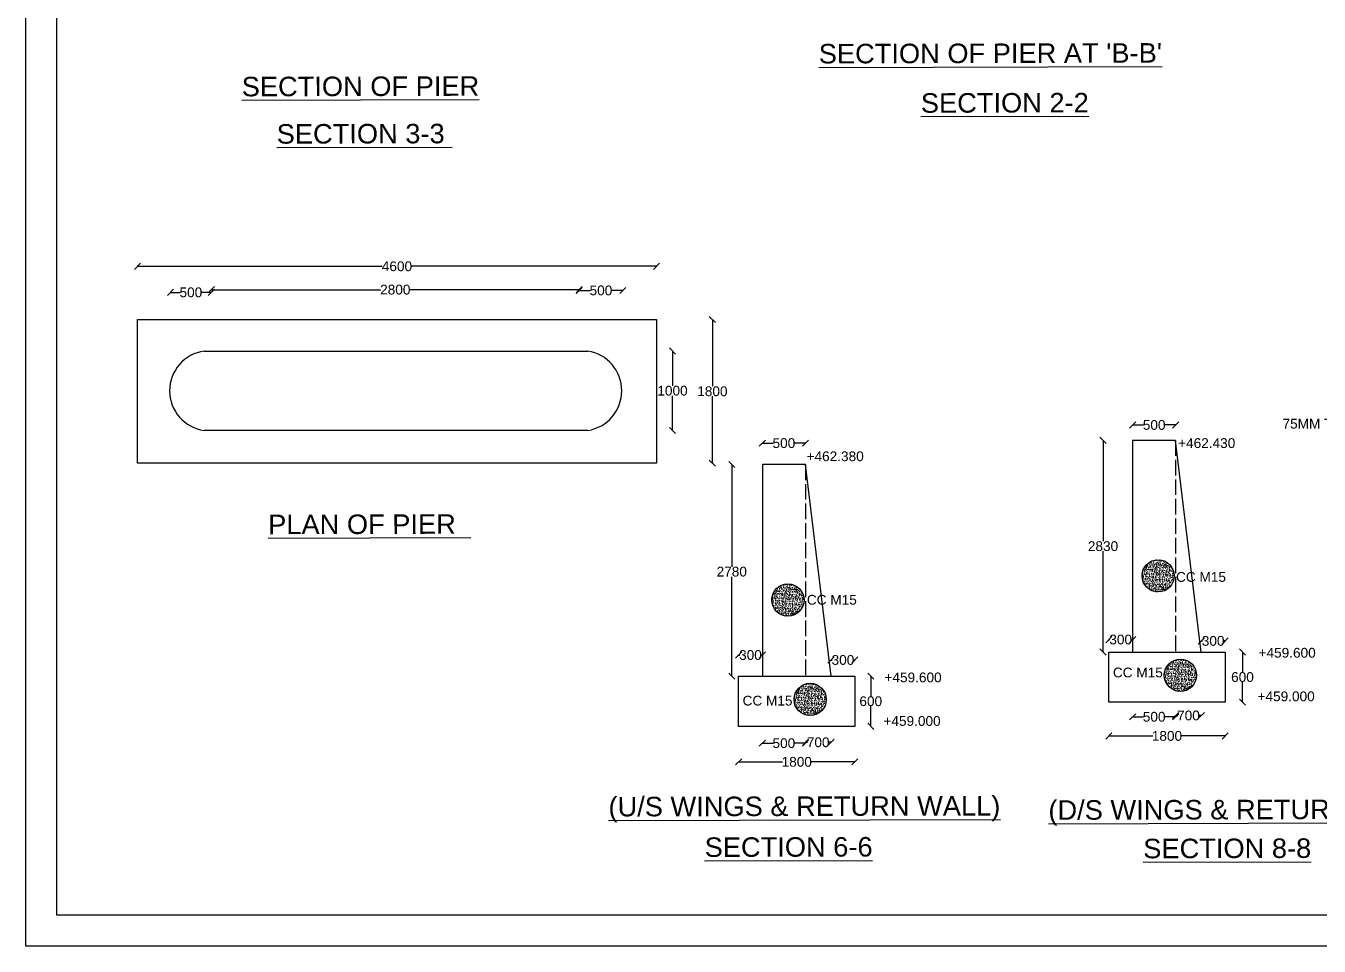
# Model space of a CAD drawing. Header units: millimetres. Extents: x 5124 to 6568637, y 2311 to 91879094.
# Drawn here: x 3482927 to 3502829, y 45931808 to 45945960 of the extents above; entities that cross this region are included whole.
import ezdxf

# ---------------------------------------------------------------- set-up
doc = ezdxf.new("R2010")
doc.units = ezdxf.units.MM
doc.header["$MEASUREMENT"] = 0
doc.linetypes.add('ACAD_ISO02W100', pattern=[15, 12, -3])
for name, color, linetype in [('DIMENSION', 7, 'Continuous'), ('DRAWING', 7, 'Continuous'), ('TEXT', 7, 'Continuous')]:
    doc.layers.add(name, color=color, linetype=linetype)
doc.styles.get("Standard").update_dxf_attribs({"font": 'arial.ttf', "height": 150})
doc.dimstyles.get("Standard").update_dxf_attribs({"dimtxt": 200, "dimasz": 110, "dimexe": 0.18, "dimexo": 0.0625, "dimgap": 0.09, "dimtad": 0, "dimtih": 1, "dimtoh": 1, "dimdec": 0, "dimzin": 0, "dimdsep": 46, "dimtxsty": 'Standard', "dimblk": 'OBLIQUE', "dimcen": 0.09, "dimse1": 1, "dimse2": 1, "dimadec": 0, "dimazin": 0, "dimtfac": 1, "dimtdec": 0, "dimtofl": 0, "dimtmove": 0, "dimatfit": 3, "dimfxl": 1, "dimtolj": 1, "dimtzin": 0, "dimarcsym": 0})

# ---------------------------------------------------------------- blocks, each defined once
blk = doc.blocks.new('_Oblique')
at = {"color": 0, "linetype": 'ByBlock', "lineweight": -2}
blk.add_line((-0.5, -0.5), (0.5, 0.5), dxfattribs=at)
blk = doc.blocks.new('*D125')
at = {"layer": 'Defpoints', "color": 0}
for p in [(3501382, 45936330), (3501382, 45935559), (3501649, 45935559)]:
    blk.add_point(p, dxfattribs=at)
at = {"layer": 'DIMENSION', "color": 0, "lineweight": -2}
for p, q in [((3501649, 45936330), (3501649, 45936021)), ((3501649, 45935559), (3501649, 45935868))]:
    blk.add_line(p, q, dxfattribs=at)
at = {"layer": 'DIMENSION', "color": 0, "lineweight": -2, "xscale": 95, "yscale": 95, "zscale": 95}
for p, rotation in [((3501649, 45936330), 90), ((3501649, 45935559), 270)]:
    blk.add_blockref('_Oblique', p, dxfattribs=dict(at, rotation=rotation))
at = {"layer": 'DIMENSION', "color": 0, "insert": (3501649, 45935945), "char_height": 150, "attachment_point": 5}
blk.add_mtext('\\A1;600', dxfattribs=at)
blk = doc.blocks.new('*D126')
at = {"layer": 'Defpoints', "color": 0}
for p in [(3499958, 45936330), (3500621, 45936330), (3500621, 45935334)]:
    blk.add_point(p, dxfattribs=at)
at = {"layer": 'DIMENSION', "color": 0, "lineweight": -2}
for p, q in [((3499958, 45935334), (3500124, 45935334)), ((3500621, 45935334), (3500455, 45935334))]:
    blk.add_line(p, q, dxfattribs=at)
at = {"layer": 'DIMENSION', "color": 0, "lineweight": -2, "xscale": 95, "yscale": 95, "zscale": 95, "rotation": 180}
blk.add_blockref('_Oblique', (3499958, 45935334), dxfattribs=at)
at = {"layer": 'DIMENSION', "color": 0, "lineweight": -2, "xscale": 95, "yscale": 95, "zscale": 95}
blk.add_blockref('_Oblique', (3500621, 45935334), dxfattribs=at)
at = {"layer": 'DIMENSION', "color": 0, "insert": (3500290, 45935334), "char_height": 150, "attachment_point": 5}
blk.add_mtext('\\A1;500', dxfattribs=at)
blk = doc.blocks.new('*D127')
at = {"layer": 'Defpoints', "color": 0}
for p in [(3500621, 45936330), (3501015, 45936330), (3501015, 45935354)]:
    blk.add_point(p, dxfattribs=at)
at = {"layer": 'DIMENSION', "color": 0, "lineweight": -2}
for p, q in [((3500621, 45935354), (3500653, 45935354)), ((3501015, 45935354), (3500983, 45935354))]:
    blk.add_line(p, q, dxfattribs=at)
at = {"layer": 'DIMENSION', "color": 0, "lineweight": -2, "xscale": 95, "yscale": 95, "zscale": 95, "rotation": 180}
blk.add_blockref('_Oblique', (3500621, 45935354), dxfattribs=at)
at = {"layer": 'DIMENSION', "color": 0, "lineweight": -2, "xscale": 95, "yscale": 95, "zscale": 95}
blk.add_blockref('_Oblique', (3501015, 45935354), dxfattribs=at)
at = {"layer": 'DIMENSION', "color": 0, "insert": (3500818, 45935354), "char_height": 150, "attachment_point": 5}
blk.add_mtext('\\A1;700', dxfattribs=at)
blk = doc.blocks.new('*D128')
at = {"layer": 'Defpoints', "color": 0}
for p in [(3499592, 45935559), (3501382, 45935559), (3501382, 45935040)]:
    blk.add_point(p, dxfattribs=at)
at = {"layer": 'DIMENSION', "color": 0, "lineweight": -2}
for p, q in [((3499592, 45935040), (3500271, 45935040)), ((3501382, 45935040), (3500704, 45935040))]:
    blk.add_line(p, q, dxfattribs=at)
at = {"layer": 'DIMENSION', "color": 0, "lineweight": -2, "xscale": 95, "yscale": 95, "zscale": 95, "rotation": 180}
blk.add_blockref('_Oblique', (3499592, 45935040), dxfattribs=at)
at = {"layer": 'DIMENSION', "color": 0, "lineweight": -2, "xscale": 95, "yscale": 95, "zscale": 95}
blk.add_blockref('_Oblique', (3501382, 45935040), dxfattribs=at)
at = {"layer": 'DIMENSION', "color": 0, "insert": (3500487, 45935040), "char_height": 150, "attachment_point": 5}
blk.add_mtext('\\A1;1800', dxfattribs=at)
blk = doc.blocks.new('*D129')
at = {"layer": 'Defpoints', "color": 0}
for p in [(3501015, 45936501), (3501015, 45936330), (3501382, 45936330)]:
    blk.add_point(p, dxfattribs=at)
at = {"layer": 'DIMENSION', "color": 0, "lineweight": -2}
for p, q in [((3501015, 45936501), (3501033, 45936501)), ((3501382, 45936501), (3501364, 45936501))]:
    blk.add_line(p, q, dxfattribs=at)
at = {"layer": 'DIMENSION', "color": 0, "lineweight": -2, "xscale": 95, "yscale": 95, "zscale": 95, "rotation": 180}
blk.add_blockref('_Oblique', (3501015, 45936501), dxfattribs=at)
at = {"layer": 'DIMENSION', "color": 0, "lineweight": -2, "xscale": 95, "yscale": 95, "zscale": 95}
blk.add_blockref('_Oblique', (3501382, 45936501), dxfattribs=at)
at = {"layer": 'DIMENSION', "color": 0, "insert": (3501198, 45936501), "char_height": 150, "attachment_point": 5}
blk.add_mtext('\\A1;300', dxfattribs=at)
blk = doc.blocks.new('*D130')
at = {"layer": 'Defpoints', "color": 0}
for p in [(3499592, 45936522), (3499592, 45936330), (3499958, 45936330)]:
    blk.add_point(p, dxfattribs=at)
at = {"layer": 'DIMENSION', "color": 0, "lineweight": -2}
for p, q in [((3499592, 45936522), (3499610, 45936522)), ((3499958, 45936522), (3499941, 45936522))]:
    blk.add_line(p, q, dxfattribs=at)
at = {"layer": 'DIMENSION', "color": 0, "lineweight": -2, "xscale": 95, "yscale": 95, "zscale": 95, "rotation": 180}
blk.add_blockref('_Oblique', (3499592, 45936522), dxfattribs=at)
at = {"layer": 'DIMENSION', "color": 0, "lineweight": -2, "xscale": 95, "yscale": 95, "zscale": 95}
blk.add_blockref('_Oblique', (3499958, 45936522), dxfattribs=at)
at = {"layer": 'DIMENSION', "color": 0, "insert": (3499775, 45936522), "char_height": 150, "attachment_point": 5}
blk.add_mtext('\\A1;300', dxfattribs=at)
blk = doc.blocks.new('*D131')
at = {"layer": 'Defpoints', "color": 0}
for p in [(3500621, 45939822), (3499958, 45939586), (3500621, 45939586)]:
    blk.add_point(p, dxfattribs=at)
at = {"layer": 'DIMENSION', "color": 0, "lineweight": -2}
for p, q in [((3499958, 45939822), (3500124, 45939822)), ((3500621, 45939822), (3500455, 45939822))]:
    blk.add_line(p, q, dxfattribs=at)
at = {"layer": 'DIMENSION', "color": 0, "lineweight": -2, "xscale": 95, "yscale": 95, "zscale": 95, "rotation": 180}
blk.add_blockref('_Oblique', (3499958, 45939822), dxfattribs=at)
at = {"layer": 'DIMENSION', "color": 0, "lineweight": -2, "xscale": 95, "yscale": 95, "zscale": 95}
blk.add_blockref('_Oblique', (3500621, 45939822), dxfattribs=at)
at = {"layer": 'DIMENSION', "color": 0, "insert": (3500290, 45939822), "char_height": 150, "attachment_point": 5}
blk.add_mtext('\\A1;500', dxfattribs=at)
blk = doc.blocks.new('*D132')
at = {"layer": 'Defpoints', "color": 0}
for p in [(3499958, 45939586), (3499503, 45936330), (3499958, 45936330)]:
    blk.add_point(p, dxfattribs=at)
at = {"layer": 'DIMENSION', "color": 0, "lineweight": -2}
for p, q in [((3499503, 45939586), (3499503, 45938035)), ((3499503, 45936330), (3499503, 45937881))]:
    blk.add_line(p, q, dxfattribs=at)
at = {"layer": 'DIMENSION', "color": 0, "lineweight": -2, "xscale": 95, "yscale": 95, "zscale": 95}
for p, rotation in [((3499503, 45939586), 90), ((3499503, 45936330), 270)]:
    blk.add_blockref('_Oblique', p, dxfattribs=dict(at, rotation=rotation))
at = {"layer": 'DIMENSION', "color": 0, "insert": (3499503, 45937958), "char_height": 150, "attachment_point": 5}
blk.add_mtext('\\A1;2830', dxfattribs=at)
blk = doc.blocks.new('*D133')
at = {"layer": 'Defpoints', "color": 0}
for p in [(3495685, 45935959), (3495685, 45935188), (3495929, 45935188)]:
    blk.add_point(p, dxfattribs=at)
at = {"layer": 'DIMENSION', "color": 0, "lineweight": -2}
for p, q in [((3495929, 45935959), (3495929, 45935650)), ((3495929, 45935188), (3495929, 45935496))]:
    blk.add_line(p, q, dxfattribs=at)
at = {"layer": 'DIMENSION', "color": 0, "lineweight": -2, "xscale": 95, "yscale": 95, "zscale": 95}
for p, rotation in [((3495929, 45935959), 90), ((3495929, 45935188), 270)]:
    blk.add_blockref('_Oblique', p, dxfattribs=dict(at, rotation=rotation))
at = {"layer": 'DIMENSION', "color": 0, "insert": (3495929, 45935573), "char_height": 150, "attachment_point": 5}
blk.add_mtext('\\A1;600', dxfattribs=at)
blk = doc.blocks.new('*D134')
at = {"layer": 'Defpoints', "color": 0}
for p in [(3494261, 45935959), (3494924, 45935959), (3494924, 45934928)]:
    blk.add_point(p, dxfattribs=at)
at = {"layer": 'DIMENSION', "color": 0, "lineweight": -2}
for p, q in [((3494261, 45934928), (3494427, 45934928)), ((3494924, 45934928), (3494758, 45934928))]:
    blk.add_line(p, q, dxfattribs=at)
at = {"layer": 'DIMENSION', "color": 0, "lineweight": -2, "xscale": 95, "yscale": 95, "zscale": 95, "rotation": 180}
blk.add_blockref('_Oblique', (3494261, 45934928), dxfattribs=at)
at = {"layer": 'DIMENSION', "color": 0, "lineweight": -2, "xscale": 95, "yscale": 95, "zscale": 95}
blk.add_blockref('_Oblique', (3494924, 45934928), dxfattribs=at)
at = {"layer": 'DIMENSION', "color": 0, "insert": (3494592, 45934928), "char_height": 150, "attachment_point": 5}
blk.add_mtext('\\A1;500', dxfattribs=at)
blk = doc.blocks.new('*D135')
at = {"layer": 'Defpoints', "color": 0}
for p in [(3494924, 45936036), (3495317, 45935959), (3495317, 45934942)]:
    blk.add_point(p, dxfattribs=at)
at = {"layer": 'DIMENSION', "color": 0, "lineweight": -2}
for p, q in [((3494924, 45934942), (3494956, 45934942)), ((3495317, 45934942), (3495285, 45934942))]:
    blk.add_line(p, q, dxfattribs=at)
at = {"layer": 'DIMENSION', "color": 0, "lineweight": -2, "xscale": 95, "yscale": 95, "zscale": 95, "rotation": 180}
blk.add_blockref('_Oblique', (3494924, 45934942), dxfattribs=at)
at = {"layer": 'DIMENSION', "color": 0, "lineweight": -2, "xscale": 95, "yscale": 95, "zscale": 95}
blk.add_blockref('_Oblique', (3495317, 45934942), dxfattribs=at)
at = {"layer": 'DIMENSION', "color": 0, "insert": (3495120, 45934942), "char_height": 150, "attachment_point": 5}
blk.add_mtext('\\A1;700', dxfattribs=at)
blk = doc.blocks.new('*D136')
at = {"layer": 'Defpoints', "color": 0}
for p in [(3495317, 45936208), (3495317, 45935959), (3495685, 45935959)]:
    blk.add_point(p, dxfattribs=at)
at = {"layer": 'DIMENSION', "color": 0, "lineweight": -2}
for p, q in [((3495317, 45936208), (3495336, 45936208)), ((3495685, 45936208), (3495667, 45936208))]:
    blk.add_line(p, q, dxfattribs=at)
at = {"layer": 'DIMENSION', "color": 0, "lineweight": -2, "xscale": 95, "yscale": 95, "zscale": 95, "rotation": 180}
blk.add_blockref('_Oblique', (3495317, 45936208), dxfattribs=at)
at = {"layer": 'DIMENSION', "color": 0, "lineweight": -2, "xscale": 95, "yscale": 95, "zscale": 95}
blk.add_blockref('_Oblique', (3495685, 45936208), dxfattribs=at)
at = {"layer": 'DIMENSION', "color": 0, "insert": (3495501, 45936208), "char_height": 150, "attachment_point": 5}
blk.add_mtext('\\A1;300', dxfattribs=at)
blk = doc.blocks.new('*D137')
at = {"layer": 'Defpoints', "color": 0}
for p in [(3493895, 45936284), (3493895, 45935959), (3494261, 45935959)]:
    blk.add_point(p, dxfattribs=at)
at = {"layer": 'DIMENSION', "color": 0, "lineweight": -2}
for p, q in [((3493895, 45936284), (3493912, 45936284)), ((3494261, 45936284), (3494243, 45936284))]:
    blk.add_line(p, q, dxfattribs=at)
at = {"layer": 'DIMENSION', "color": 0, "lineweight": -2, "xscale": 95, "yscale": 95, "zscale": 95, "rotation": 180}
blk.add_blockref('_Oblique', (3493895, 45936284), dxfattribs=at)
at = {"layer": 'DIMENSION', "color": 0, "lineweight": -2, "xscale": 95, "yscale": 95, "zscale": 95}
blk.add_blockref('_Oblique', (3494261, 45936284), dxfattribs=at)
at = {"layer": 'DIMENSION', "color": 0, "insert": (3494078, 45936284), "char_height": 150, "attachment_point": 5}
blk.add_mtext('\\A1;300', dxfattribs=at)
blk = doc.blocks.new('*D138')
at = {"layer": 'Defpoints', "color": 0}
for p in [(3493895, 45935188), (3495685, 45935188), (3495685, 45934641)]:
    blk.add_point(p, dxfattribs=at)
at = {"layer": 'DIMENSION', "color": 0, "lineweight": -2}
for p, q in [((3493895, 45934641), (3494573, 45934641)), ((3495685, 45934641), (3495007, 45934641))]:
    blk.add_line(p, q, dxfattribs=at)
at = {"layer": 'DIMENSION', "color": 0, "lineweight": -2, "xscale": 95, "yscale": 95, "zscale": 95, "rotation": 180}
blk.add_blockref('_Oblique', (3493895, 45934641), dxfattribs=at)
at = {"layer": 'DIMENSION', "color": 0, "lineweight": -2, "xscale": 95, "yscale": 95, "zscale": 95}
blk.add_blockref('_Oblique', (3495685, 45934641), dxfattribs=at)
at = {"layer": 'DIMENSION', "color": 0, "insert": (3494790, 45934641), "char_height": 150, "attachment_point": 5}
blk.add_mtext('\\A1;1800', dxfattribs=at)
blk = doc.blocks.new('*D139')
at = {"layer": 'Defpoints', "color": 0}
for p in [(3493790, 45939214), (3494261, 45939214), (3493895, 45935959)]:
    blk.add_point(p, dxfattribs=at)
at = {"layer": 'DIMENSION', "color": 0, "lineweight": -2}
for p, q in [((3493790, 45939214), (3493790, 45937642)), ((3493790, 45935959), (3493790, 45937489))]:
    blk.add_line(p, q, dxfattribs=at)
at = {"layer": 'DIMENSION', "color": 0, "lineweight": -2, "xscale": 95, "yscale": 95, "zscale": 95}
for p, rotation in [((3493790, 45939214), 90), ((3493790, 45935959), 270)]:
    blk.add_blockref('_Oblique', p, dxfattribs=dict(at, rotation=rotation))
at = {"layer": 'DIMENSION', "color": 0, "insert": (3493790, 45937566), "char_height": 150, "attachment_point": 5}
blk.add_mtext('\\A1;2780', dxfattribs=at)
blk = doc.blocks.new('*D140')
at = {"layer": 'Defpoints', "color": 0}
for p in [(3494261, 45939543), (3494261, 45939214), (3494924, 45939214)]:
    blk.add_point(p, dxfattribs=at)
at = {"layer": 'DIMENSION', "color": 0, "lineweight": -2}
for p, q in [((3494261, 45939543), (3494427, 45939543)), ((3494924, 45939543), (3494758, 45939543))]:
    blk.add_line(p, q, dxfattribs=at)
at = {"layer": 'DIMENSION', "color": 0, "lineweight": -2, "xscale": 95, "yscale": 95, "zscale": 95, "rotation": 180}
blk.add_blockref('_Oblique', (3494261, 45939543), dxfattribs=at)
at = {"layer": 'DIMENSION', "color": 0, "lineweight": -2, "xscale": 95, "yscale": 95, "zscale": 95}
blk.add_blockref('_Oblique', (3494924, 45939543), dxfattribs=at)
at = {"layer": 'DIMENSION', "color": 0, "insert": (3494592, 45939543), "char_height": 150, "attachment_point": 5}
blk.add_mtext('\\A1;500', dxfattribs=at)
blk = doc.blocks.new('*D141')
at = {"layer": 'Defpoints', "color": 0}
for p in [(3491576, 45940959), (3491576, 45939738), (3492878, 45939738)]:
    blk.add_point(p, dxfattribs=at)
at = {"layer": 'DIMENSION', "color": 0, "lineweight": -2}
for p, q in [((3492878, 45940959), (3492878, 45940425)), ((3492878, 45939738), (3492878, 45940272))]:
    blk.add_line(p, q, dxfattribs=at)
at = {"layer": 'DIMENSION', "color": 0, "lineweight": -2, "xscale": 95, "yscale": 95, "zscale": 95}
for p, rotation in [((3492878, 45940959), 90), ((3492878, 45939738), 270)]:
    blk.add_blockref('_Oblique', p, dxfattribs=dict(at, rotation=rotation))
at = {"layer": 'DIMENSION', "color": 0, "insert": (3492878, 45940349), "char_height": 150, "attachment_point": 5}
blk.add_mtext('\\A1;1000', dxfattribs=at)
blk = doc.blocks.new('*D142')
at = {"layer": 'Defpoints', "color": 0}
for p in [(3492631, 45941445), (3492631, 45939234), (3493492, 45939234)]:
    blk.add_point(p, dxfattribs=at)
at = {"layer": 'DIMENSION', "color": 0, "lineweight": -2}
for p, q in [((3493492, 45941445), (3493492, 45940417)), ((3493492, 45939234), (3493492, 45940263))]:
    blk.add_line(p, q, dxfattribs=at)
at = {"layer": 'DIMENSION', "color": 0, "lineweight": -2, "xscale": 95, "yscale": 95, "zscale": 95}
for p, rotation in [((3493492, 45941445), 90), ((3493492, 45939234), 270)]:
    blk.add_blockref('_Oblique', p, dxfattribs=dict(at, rotation=rotation))
at = {"layer": 'DIMENSION', "color": 0, "insert": (3493492, 45940340), "char_height": 150, "attachment_point": 5}
blk.add_mtext('\\A1;1800', dxfattribs=at)
blk = doc.blocks.new('*D143')
at = {"layer": 'Defpoints', "color": 0}
for p in [(3485782, 45941861), (3485153, 45941445), (3485782, 45941445)]:
    blk.add_point(p, dxfattribs=at)
at = {"layer": 'DIMENSION', "color": 0, "lineweight": -2}
for p, q in [((3485153, 45941861), (3485302, 45941861)), ((3485782, 45941861), (3485633, 45941861))]:
    blk.add_line(p, q, dxfattribs=at)
at = {"layer": 'DIMENSION', "color": 0, "lineweight": -2, "xscale": 95, "yscale": 95, "zscale": 95, "rotation": 180}
blk.add_blockref('_Oblique', (3485153, 45941861), dxfattribs=at)
at = {"layer": 'DIMENSION', "color": 0, "lineweight": -2, "xscale": 95, "yscale": 95, "zscale": 95}
blk.add_blockref('_Oblique', (3485782, 45941861), dxfattribs=at)
at = {"layer": 'DIMENSION', "color": 0, "insert": (3485467, 45941861), "char_height": 150, "attachment_point": 5}
blk.add_mtext('\\A1;500', dxfattribs=at)
blk = doc.blocks.new('*D144')
at = {"layer": 'Defpoints', "color": 0}
for p in [(3491442, 45941903), (3485782, 45941861), (3491442, 45941861)]:
    blk.add_point(p, dxfattribs=at)
at = {"layer": 'DIMENSION', "color": 0, "lineweight": -2}
for p, q in [((3485782, 45941903), (3488387, 45941903)), ((3491442, 45941903), (3488837, 45941903))]:
    blk.add_line(p, q, dxfattribs=at)
at = {"layer": 'DIMENSION', "color": 0, "lineweight": -2, "xscale": 95, "yscale": 95, "zscale": 95, "rotation": 180}
blk.add_blockref('_Oblique', (3485782, 45941903), dxfattribs=at)
at = {"layer": 'DIMENSION', "color": 0, "lineweight": -2, "xscale": 95, "yscale": 95, "zscale": 95}
blk.add_blockref('_Oblique', (3491442, 45941903), dxfattribs=at)
at = {"layer": 'DIMENSION', "color": 0, "insert": (3488612, 45941903), "char_height": 150, "attachment_point": 5}
blk.add_mtext('\\A1;2800', dxfattribs=at)
blk = doc.blocks.new('*D145')
at = {"layer": 'Defpoints', "color": 0}
for p in [(3491442, 45941903), (3492113, 45941908), (3492113, 45941891)]:
    blk.add_point(p, dxfattribs=at)
at = {"layer": 'DIMENSION', "color": 0, "lineweight": -2}
for p, q in [((3491442, 45941891), (3491612, 45941891)), ((3492113, 45941891), (3491943, 45941891))]:
    blk.add_line(p, q, dxfattribs=at)
at = {"layer": 'DIMENSION', "color": 0, "lineweight": -2, "xscale": 95, "yscale": 95, "zscale": 95, "rotation": 180}
blk.add_blockref('_Oblique', (3491442, 45941891), dxfattribs=at)
at = {"layer": 'DIMENSION', "color": 0, "lineweight": -2, "xscale": 95, "yscale": 95, "zscale": 95}
blk.add_blockref('_Oblique', (3492113, 45941891), dxfattribs=at)
at = {"layer": 'DIMENSION', "color": 0, "insert": (3491777, 45941891), "char_height": 150, "attachment_point": 5}
blk.add_mtext('\\A1;500', dxfattribs=at)
blk = doc.blocks.new('*D146')
at = {"layer": 'Defpoints', "color": 0}
for p in [(3484645, 45942262), (3484645, 45941445), (3492631, 45941445)]:
    blk.add_point(p, dxfattribs=at)
at = {"layer": 'DIMENSION', "color": 0, "lineweight": -2}
for p, q in [((3484645, 45942262), (3488411, 45942262)), ((3492631, 45942262), (3488864, 45942262))]:
    blk.add_line(p, q, dxfattribs=at)
at = {"layer": 'DIMENSION', "color": 0, "lineweight": -2, "xscale": 95, "yscale": 95, "zscale": 95, "rotation": 180}
blk.add_blockref('_Oblique', (3484645, 45942262), dxfattribs=at)
at = {"layer": 'DIMENSION', "color": 0, "lineweight": -2, "xscale": 95, "yscale": 95, "zscale": 95}
blk.add_blockref('_Oblique', (3492631, 45942262), dxfattribs=at)
at = {"layer": 'DIMENSION', "color": 0, "insert": (3488638, 45942262), "char_height": 150, "attachment_point": 5}
blk.add_mtext('\\A1;4600', dxfattribs=at)

msp = doc.modelspace()

# ---------------------------------------------------------------- hatches: boundary and pattern name
at = {"layer": 'DRAWING'}
h = msp.add_hatch(dxfattribs=at)
h.set_pattern_fill('AR-CONC,_O', color=256, scale=10)
h.set_pattern_definition([(50, (65586.603, -23210.07), (71.72601826, -6.2752135), [7.5, -82.5]), (355, (65586.6, -23210.07), (-13.87513336, 75.21921337), [6, -66]), (100.4514, (65592.58, -23210.59), (57.85093817, 68.94395421), [6.374019, -70.1142112]), (46.1842, (65586.6, -23190.07), (106.72410486, -16.55190143), [11.25, -123.75]), (96.6356, (65595.5, -23191.45), (93.46627055, 97.4117871), [9.5610288, -105.1713]), (351.1842, (65586.6, -23190.07), (93.46619451, 97.4118601), [9, -99]), (21, (65596.603, -23195.07), (59.69070521, -40.26188907), [7.5, -82.5]), (326, (65596.6, -23195.07), (24.33153319, 72.5150045), [6, -66]), (71.4514, (65601.58, -23198.424), (84.02226286, 32.25304967), [6.374019, -70.1142112]), (37.5, (65586.603, -23210.07), (1.215985532, 33.289385383), [0, -65.2, 0, -67, 0, -66.25]), (7.5, (65586.603, -23210.07), (26.306953744, 39.441171188), [0, -38.2, 0, -63.7, 0, -25.25]), (327.5, (65564.303, -23210.07), (53.382243617, -2.255487173), [0, -25, 0, -78, 0, -103.5]), (317.5, (65554.303, -23210.07), (58.318616934, 10.010498233), [0, -32.5, 0, -51.8, 0, -73.5])])
h.paths.add_polyline_path([(3500103.2, 45937502.6, 1), (3500599.2, 45937502.6, 1)])
h = msp.add_hatch(dxfattribs=at)
h.set_pattern_fill('AR-CONC,_O', color=256, scale=10)
h.set_pattern_definition([(50, (59889.316, -23581.653), (71.72601826, -6.2752135), [7.5, -82.5]), (355, (59889.316, -23581.65), (-13.87513336, 75.21921337), [6, -66]), (100.4514, (59895.29, -23582.176), (57.85093817, 68.94395421), [6.374019, -70.1142112]), (46.1842, (59889.32, -23561.65), (106.72410486, -16.55190143), [11.25, -123.75]), (96.6356, (59898.21, -23563.03), (93.46627055, 97.4117871), [9.5610288, -105.1713]), (351.1842, (59889.32, -23561.65), (93.46619451, 97.4118601), [9, -99]), (21, (59899.316, -23566.653), (59.69070521, -40.26188907), [7.5, -82.5]), (326, (59899.316, -23566.65), (24.33153319, 72.5150045), [6, -66]), (71.4514, (59904.29, -23570.01), (84.02226286, 32.25304967), [6.374019, -70.1142112]), (37.5, (59889.316, -23581.653), (1.215985532, 33.289385383), [0, -65.2, 0, -67, 0, -66.25]), (7.5, (59889.316, -23581.653), (26.306953744, 39.441171188), [0, -38.2, 0, -63.7, 0, -25.25]), (327.5, (59867.016, -23581.653), (53.382243617, -2.255487173), [0, -25, 0, -78, 0, -103.5]), (317.5, (59857.016, -23581.653), (58.318616934, 10.010498233), [0, -32.5, 0, -51.8, 0, -73.5])])
h.paths.add_polyline_path([(3494405.9, 45937131, 1), (3494901.9, 45937131, 1)])
h = msp.add_hatch(dxfattribs=at)
h.set_pattern_fill('AR-CONC,_O', color=256, scale=10)
h.set_pattern_definition([(50, (65929.3, -24739.47), (71.72601826, -6.2752135), [7.5, -82.5]), (355, (65929.3, -24739.47), (-13.87513336, 75.21921337), [6, -66]), (100.4514, (65935.28, -24739.996), (57.85093817, 68.94395421), [6.374019, -70.1142112]), (46.1842, (65929.3, -24719.47), (106.72410486, -16.55190143), [11.25, -123.75]), (96.6356, (65938.19, -24720.85), (93.46627055, 97.4117871), [9.5610288, -105.1713]), (351.1842, (65929.3, -24719.47), (93.46619451, 97.4118601), [9, -99]), (21, (65939.3, -24724.47), (59.69070521, -40.26188907), [7.5, -82.5]), (326, (65939.3, -24724.47), (24.33153319, 72.5150045), [6, -66]), (71.4514, (65944.274, -24727.83), (84.02226286, 32.25304967), [6.374019, -70.1142112]), (37.5, (65929.3, -24739.473), (1.215985532, 33.289385383), [0, -65.2, 0, -67, 0, -66.25]), (7.5, (65929.3, -24739.473), (26.306953744, 39.441171188), [0, -38.2, 0, -63.7, 0, -25.25]), (327.5, (65907, -24739.473), (53.382243617, -2.255487173), [0, -25, 0, -78, 0, -103.5]), (317.5, (65897, -24739.473), (58.318616934, 10.010498233), [0, -32.5, 0, -51.8, 0, -73.5])])
h.paths.add_polyline_path([(3500445.9, 45935973.2, 1), (3500941.9, 45935973.2, 1)])
h = msp.add_hatch(dxfattribs=at)
h.set_pattern_fill('AR-CONC,_O', color=256, scale=10)
h.set_pattern_definition([(50, (60232.01, -25111.06), (71.72601826, -6.2752135), [7.5, -82.5]), (355, (60232.01, -25111.06), (-13.87513336, 75.21921337), [6, -66]), (100.4514, (60237.99, -25111.58), (57.85093817, 68.94395421), [6.374019, -70.1142112]), (46.1842, (60232.01, -25091.06), (106.72410486, -16.55190143), [11.25, -123.75]), (96.6356, (60240.91, -25092.44), (93.46627055, 97.4117871), [9.5610288, -105.1713]), (351.1842, (60232.01, -25091.06), (93.46619451, 97.4118601), [9, -99]), (21, (60242.01, -25096.06), (59.69070521, -40.26188907), [7.5, -82.5]), (326, (60242.01, -25096.06), (24.33153319, 72.5150045), [6, -66]), (71.4514, (60246.99, -25099.41), (84.02226286, 32.25304967), [6.374019, -70.1142112]), (37.5, (60232.012, -25111.057), (1.215985532, 33.289385383), [0, -65.2, 0, -67, 0, -66.25]), (7.5, (60232.012, -25111.057), (26.306953744, 39.441171188), [0, -38.2, 0, -63.7, 0, -25.25]), (327.5, (60209.712, -25111.057), (53.382243617, -2.255487173), [0, -25, 0, -78, 0, -103.5]), (317.5, (60199.712, -25111.057), (58.318616934, 10.010498233), [0, -32.5, 0, -51.8, 0, -73.5])])
h.paths.add_polyline_path([(3494748.6, 45935601.6, 1), (3495244.6, 45935601.6, 1)])

# ---------------------------------------------------------------- linework, layer by layer
for points in [[(3482927.4, 45964314.6), (3529783.3, 45964314.6), (3529783.3, 45931808.1), (3482927.4, 45931808.1)], [(3483405.6, 45963836.4), (3529305.1, 45963836.4), (3529305.1, 45932286.3), (3483405.6, 45932286.3)], [(3484644.5, 45941445.2), (3492630.8, 45941445.2), (3492630.8, 45939234.4), (3484644.5, 45939234.4)], [(3499958.1, 45936330.2), (3501014.6, 45936330.2), (3500620.9, 45939585.8), (3499958.1, 45939585.8)], [(3494260.8, 45935958.7), (3495317.3, 45935958.7), (3494923.6, 45939214.2), (3494260.8, 45939214.2)], [(3499592.4, 45936330.2), (3501382.1, 45936330.2), (3501382.1, 45935559.2), (3499592.4, 45935559.2)], [(3493895.1, 45935958.7), (3495684.8, 45935958.7), (3495684.8, 45935187.6), (3493895.1, 45935187.6)]]:
    msp.add_lwpolyline(points, close=True, dxfattribs=at)
for points in [[(3485673, 45940959.3), (3491575.6, 45940959.3)], [(3491575.6, 45939738), (3485673, 45939738)]]:
    msp.add_lwpolyline(points, dxfattribs=at)
at = {"layer": 'DRAWING', "linetype": 'ACAD_ISO02W100', "ltscale": 20}
for points in [[(3500620.9, 45939585.8), (3500620.9, 45936330.2)], [(3494923.6, 45939214.2), (3494923.6, 45935958.7)]]:
    msp.add_lwpolyline(points, dxfattribs=at)
at = {"layer": 'DRAWING'}
for centre in [(3500351.2, 45937502.6), (3494653.9, 45937131), (3500693.9, 45935973.2), (3494996.6, 45935601.6)]:
    msp.add_circle(centre, 248, dxfattribs=at)
for centre, radius, start, end in [((3485755.7, 45940348.7), 616.2, 97.70557, 262.29443), ((3491479, 45940348.7), 618.2, 278.98975, 81.01025)]:
    msp.add_arc(centre, radius, start, end, dxfattribs=at)

# ---------------------------------------------------------------- texts
at = {"layer": 'TEXT'}
for s, p in [("%%USECTION OF PIER AT 'B-B'", (3495129, 45945381.8)), ('%%USECTION OF PIER', (3486249.1, 45944875.9)), ('%%USECTION 2-2', (3496700.1, 45944623.8)), ('%%USECTION 3-3 ', (3486787.4, 45944148.1)), ('%%UPLAN OF PIER  ', (3486656.6, 45938142.3)), ('%%U(U/S WINGS & RETURN WALL)', (3491893.1, 45933802.2)), ('%%U(D/S WINGS & RETURN WALL)', (3498663, 45933750.5)), ('%%USECTION 6-6', (3493372.9, 45933179.4)), ('%%USECTION 8-8', (3500122.5, 45933158.3))]:
    msp.add_text(s, height=300, rotation=0.1412, dxfattribs=at).set_placement(p)
for s, p in [('75MM THK W.C IN M25', (3502265.4, 45939766.9)), ('+462.430', (3500658.9, 45939468.8)), ('+462.380', (3494941.2, 45939265.9)), ('CC M15', (3500626.9, 45937410.1)), ('CC M15', (3494946.3, 45937059.1)), ('+459.600', (3501896.5, 45936244.2)), ('+459.600', (3496140.1, 45935865.2)), ('CC M15', (3499655.2, 45935941.1)), ('+459.000', (3501881.1, 45935574.4)), ('CC M15', (3493956.7, 45935507.9)), ('+459.000', (3496124.6, 45935195.4))]:
    msp.add_text(s, height=150, dxfattribs=at).set_placement(p)

# ---------------------------------------------------------------- dimensions: what is measured, and where the dimension line sits
at = {"layer": 'DIMENSION'}
for base, p1, p2, text, picture, middle in [((3484644.5, 45942261.9), (3492630.8, 45941445.2), (3484644.5, 45941445.2), '4600', '*D146', (3488637.7, 45942261.9)), ((3485782.4, 45941861.4), (3485152.5, 45941445.2), (3485782.4, 45941445.2), '500', '*D143', (3485467.5, 45941861.4)), ((3491441.9, 45941902.6), (3485782.4, 45941861.4), (3491441.9, 45941861.4), '2800', '*D144', (3488612.2, 45941902.6)), ((3492113, 45941890.8), (3491441.9, 45941902.6), (3492113, 45941908.4), '500', '*D145', (3491777.4, 45941890.8)), ((3500620.9, 45939821.5), (3499958.1, 45939585.8), (3500620.9, 45939585.8), '500', '*D131', (3500289.5, 45939821.5)), ((3494260.8, 45939543.2), (3494923.6, 45939214.2), (3494260.8, 45939214.2), '500', '*D140', (3494592.2, 45939543.2)), ((3499592.4, 45936522.2), (3499958.1, 45936330.2), (3499592.4, 45936330.2), '300', '*D130', (3499775.3, 45936522.2)), ((3501014.6, 45936501.1), (3501382.1, 45936330.2), (3501014.6, 45936330.2), '300', '*D129', (3501198.4, 45936501.1)), ((3493895.1, 45936283.7), (3494260.8, 45935958.7), (3493895.1, 45935958.7), '300', '*D137', (3494078, 45936283.7)), ((3500620.9, 45935334.4), (3499958.1, 45936330.2), (3500620.9, 45936330.2), '500', '*D126', (3500289.5, 45935334.4)), ((3501014.6, 45935353.7), (3500620.9, 45936330.2), (3501014.6, 45936330.2), '700', '*D127', (3500817.8, 45935353.7)), ((3495317.3, 45936208), (3495684.8, 45935958.7), (3495317.3, 45935958.7), '300', '*D136', (3495501.1, 45936208)), ((3494923.6, 45934928.1), (3494260.8, 45935958.7), (3494923.6, 45935958.7), '500', '*D134', (3494592.2, 45934928.1)), ((3495317.3, 45934941.8), (3494923.6, 45936035.9), (3495317.3, 45935958.7), '700', '*D135', (3495120.5, 45934941.8)), ((3501382.1, 45935040.5), (3499592.4, 45935559.2), (3501382.1, 45935559.2), '1800', '*D128', (3500487.3, 45935040.5)), ((3495684.8, 45934640.8), (3493895.1, 45935187.6), (3495684.8, 45935187.6), '1800', '*D138', (3494790, 45934640.8))]:
    dim = msp.add_linear_dim(base=base, p1=p1, p2=p2, text=text, dimstyle='Standard', override={"dimasz": 95, "dimfxl": 2000, "dimarcsym": 1}, dxfattribs=at)
    dim.commit()
    dim.dimension.update_dxf_attribs({"geometry": picture, "text_midpoint": middle})
for base, p1, p2, text, picture, middle in [((3493492.1, 45939234.4), (3492630.8, 45941445.2), (3492630.8, 45939234.4), '1800', '*D142', (3493492.1, 45940339.8)), ((3492877.7, 45939738), (3491575.6, 45940959.3), (3491575.6, 45939738), '1000', '*D141', (3492877.7, 45940348.7)), ((3499502.8, 45936330.2), (3499958.1, 45939585.8), (3499958.1, 45936330.2), '2830', '*D132', (3499502.8, 45937958)), ((3501649.4, 45935559.2), (3501382.1, 45936330.2), (3501382.1, 45935559.2), '600', '*D125', (3501649.4, 45935944.7)), ((3495928.7, 45935187.6), (3495684.8, 45935958.7), (3495684.8, 45935187.6), '600', '*D133', (3495928.7, 45935573.1))]:
    dim = msp.add_linear_dim(base=base, p1=p1, p2=p2, angle=90, text=text, dimstyle='Standard', override={"dimasz": 95, "dimfxl": 2000, "dimarcsym": 1}, dxfattribs=at)
    dim.commit()
    dim.dimension.update_dxf_attribs({"geometry": picture, "text_midpoint": middle})
dim = msp.add_linear_dim(base=(3493790.2, 45939214.2), p1=(3493895.1, 45935958.7), p2=(3494260.8, 45939214.2), angle=90, text='2780', dimstyle='Standard', override={"dimasz": 95, "dimfxl": 2000, "dimarcsym": 1}, dxfattribs=at)
dim.commit()
dim.dimension.update_dxf_attribs({"geometry": '*D139', "text_midpoint": (3493790.2, 45937565.5), "dimtype": 160})

doc.saveas('drawing.dxf')
